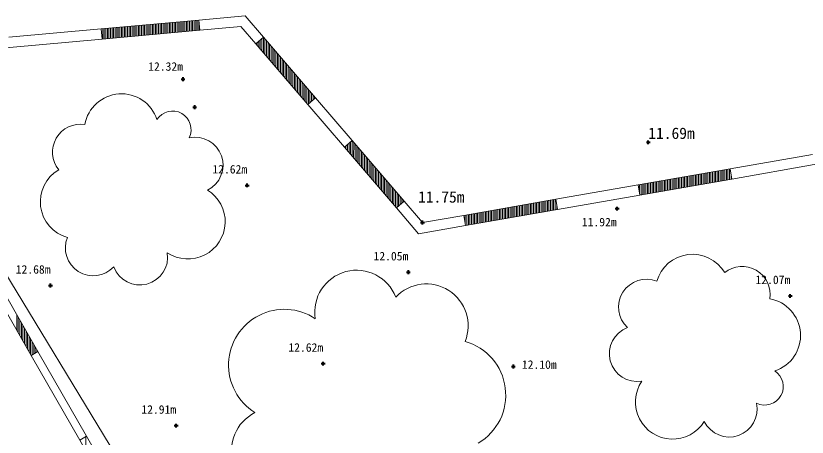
# Model space of a CAD drawing. Units: millimetres on the paper. Extents: x -403 to 403, y -279 to 279.
# Drawn here: x -49.6 to 52.5, y -203.5 to -149.1 of the extents above; entities that cross this region are included whole.
import ezdxf
from ezdxf.enums import TextEntityAlignment as Align

# ---------------------------------------------------------------- set-up
doc = ezdxf.new("R2010")
doc.units = ezdxf.units.MM
for name, color, linetype, lineweight in [('0-1_1', 7, 'Continuous', 18), ('0-A_10', 1, 'Continuous', 18), ('0-C_12', 3, 'Continuous', 40)]:
    doc.layers.add(name, color=color, linetype=linetype, lineweight=lineweight)
doc.styles.add('ＭＳ ゴシック', font='')
doc.styles.get('ＭＳ ゴシック').set_extended_font_data('MS Gothic')

msp = doc.modelspace()

# ---------------------------------------------------------------- linework, layer by layer
at = {"layer": '0-1_1'}
for p, q in [((-30.795, -151.455), (-30.795, -150.116)), ((-30.595, -151.437), (-30.595, -150.098)), ((-30.395, -151.419), (-30.395, -150.08)), ((-30.195, -151.401), (-30.195, -150.062)), ((-29.995, -151.383), (-29.995, -150.044)), ((-29.795, -151.365), (-29.795, -150.026)), ((-29.595, -151.347), (-29.595, -150.008)), ((-29.395, -151.329), (-29.395, -149.99)), ((-29.195, -151.311), (-29.195, -149.972)), ((-28.995, -151.293), (-28.995, -149.954)), ((-28.795, -151.275), (-28.795, -149.936)), ((-28.595, -151.256), (-28.595, -149.918)), ((-28.395, -151.238), (-28.395, -149.9)), ((-28.195, -151.22), (-28.195, -149.881)), ((-27.995, -151.202), (-27.995, -149.863)), ((-27.795, -151.184), (-27.795, -149.845)), ((-27.595, -151.166), (-27.595, -149.827)), ((-27.395, -151.148), (-27.395, -149.809)), ((-27.195, -151.13), (-27.195, -149.791)), ((-26.995, -151.112), (-26.995, -149.773)), ((-26.795, -151.094), (-26.795, -149.755)), ((-26.595, -151.076), (-26.595, -149.737)), ((-26.395, -151.058), (-26.395, -149.719)), ((-26.195, -151.039), (-26.195, -149.701)), ((-25.995, -151.021), (-25.995, -149.683)), ((-50.532, -151.901), (-38.594, -150.821)), ((-38.395, -152.142), (-38.395, -150.803)), ((-38.195, -152.124), (-38.195, -150.785)), ((-37.995, -152.106), (-37.995, -150.767)), ((-37.795, -152.088), (-37.795, -150.749)), ((-37.595, -152.07), (-37.595, -150.731)), ((-37.395, -152.052), (-37.395, -150.713)), ((-37.195, -152.034), (-37.195, -150.695)), ((-36.995, -152.016), (-36.995, -150.677)), ((-36.795, -151.998), (-36.795, -150.659)), ((-36.595, -151.98), (-36.595, -150.641)), ((-36.395, -151.961), (-36.395, -150.623)), ((-36.195, -151.943), (-36.195, -150.605)), ((-35.995, -151.925), (-35.995, -150.587)), ((-35.795, -151.907), (-35.795, -150.568)), ((-35.595, -151.889), (-35.595, -150.55)), ((-35.395, -151.871), (-35.395, -150.532)), ((-35.195, -151.853), (-35.195, -150.514)), ((-34.995, -151.835), (-34.995, -150.496)), ((-34.795, -151.817), (-34.795, -150.478)), ((-34.595, -151.799), (-34.595, -150.46)), ((-34.395, -151.781), (-34.395, -150.442)), ((-34.195, -151.763), (-34.195, -150.424)), ((-33.995, -151.745), (-33.995, -150.406)), ((-33.795, -151.726), (-33.795, -150.388)), ((-33.595, -151.708), (-33.595, -150.37)), ((-33.395, -151.69), (-33.395, -150.352)), ((-33.195, -151.672), (-33.195, -150.333)), ((-32.995, -151.654), (-32.995, -150.315)), ((-32.795, -151.636), (-32.795, -150.297)), ((-32.595, -151.618), (-32.595, -150.279)), ((-32.395, -151.6), (-32.395, -150.261)), ((-32.195, -151.582), (-32.195, -150.243)), ((-31.995, -151.564), (-31.995, -150.225)), ((-31.795, -151.546), (-31.795, -150.207)), ((-31.595, -151.528), (-31.595, -150.189)), ((-31.395, -151.51), (-31.395, -150.171)), ((-31.195, -151.491), (-31.195, -150.153)), ((-30.995, -151.473), (-30.995, -150.135)), ((-17.86, -153.701), (-17.86, -152.082)), ((-17.66, -153.933), (-17.66, -151.911)), ((-17.46, -154.166), (-17.46, -152.12)), ((-18.46, -153.002), (-18.46, -152.598)), ((-18.26, -153.235), (-18.26, -152.426)), ((-18.06, -153.468), (-18.06, -152.254)), ((-17.26, -154.399), (-17.26, -152.353)), ((-17.06, -154.632), (-17.06, -152.586)), ((-16.86, -154.865), (-16.86, -152.819)), ((-16.661, -155.098), (-16.66, -153.051)), ((-16.461, -155.331), (-16.46, -153.284)), ((-16.261, -155.564), (-16.26, -153.517)), ((-16.061, -155.797), (-16.06, -153.75)), ((-15.861, -156.03), (-15.86, -153.983)), ((-15.661, -156.263), (-15.66, -154.216)), ((-15.461, -156.495), (-15.46, -154.449)), ((-15.261, -156.728), (-15.26, -154.682)), ((-15.061, -156.961), (-15.06, -154.915)), ((-14.861, -157.194), (-14.861, -155.148)), ((-14.661, -157.427), (-14.661, -155.381)), ((-14.461, -157.66), (-14.461, -155.613)), ((-14.261, -157.893), (-14.261, -155.846)), ((-14.061, -158.126), (-14.061, -156.079)), ((-13.861, -158.359), (-13.861, -156.312)), ((-13.661, -158.592), (-13.661, -156.545)), ((-13.461, -158.825), (-13.461, -156.778)), ((-13.261, -159.057), (-13.261, -157.011)), ((-13.061, -159.29), (-13.061, -157.244)), ((-12.861, -159.523), (-12.861, -157.477)), ((-12.661, -159.756), (-12.661, -157.71)), ((-12.461, -159.989), (-12.461, -157.943)), ((-12.261, -160.222), (-12.261, -158.175)), ((-12.061, -160.455), (-12.061, -158.408)), ((-11.861, -160.51), (-11.861, -158.641)), ((-11.661, -160.338), (-11.661, -158.874)), ((-11.461, -160.167), (-11.461, -159.107)), ((-11.261, -159.995), (-11.261, -159.34)), ((-11.061, -159.823), (-11.061, -159.573)), ((-10.937, -159.717), (-6.201, -165.233)), ((-6.413, -167.033), (-6.412, -165.415)), ((-6.213, -167.266), (-6.212, -165.243)), ((-7.012, -166.335), (-7.012, -165.93)), ((-6.812, -166.568), (-6.812, -165.759)), ((-6.612, -166.801), (-6.612, -165.587)), ((-6.013, -167.499), (-6.012, -165.453)), ((-5.813, -167.732), (-5.812, -165.686)), ((-5.613, -167.965), (-5.612, -165.919)), ((-5.413, -168.198), (-5.412, -166.151)), ((-5.213, -168.431), (-5.212, -166.384)), ((-5.013, -168.664), (-5.012, -166.617)), ((-4.813, -168.897), (-4.812, -166.85)), ((-4.613, -169.13), (-4.613, -167.083)), ((-4.413, -169.362), (-4.413, -167.316)), ((42.569, -168.882), (53.191, -167.028)), ((-4.213, -169.595), (-4.213, -167.549)), ((-4.013, -169.828), (-4.013, -167.782)), ((-3.813, -170.061), (-3.813, -168.015)), ((-3.613, -170.294), (-3.613, -168.248)), ((-3.413, -170.527), (-3.413, -168.48)), ((-3.213, -170.76), (-3.213, -168.713)), ((-3.013, -170.993), (-3.013, -168.946)), ((-2.813, -171.226), (-2.813, -169.179)), ((-2.613, -171.459), (-2.613, -169.412)), ((38.89, -170.877), (38.89, -169.524)), ((39.09, -170.842), (39.09, -169.489)), ((39.29, -170.807), (39.29, -169.454)), ((39.49, -170.772), (39.49, -169.419)), ((39.69, -170.738), (39.69, -169.384)), ((39.89, -170.703), (39.89, -169.349)), ((40.09, -170.668), (40.09, -169.314)), ((40.29, -170.633), (40.29, -169.279)), ((40.49, -170.598), (40.49, -169.244)), ((40.69, -170.563), (40.69, -169.209)), ((40.89, -170.528), (40.89, -169.175)), ((41.09, -170.493), (41.09, -169.14)), ((41.29, -170.458), (41.29, -169.105)), ((41.49, -170.423), (41.49, -169.07)), ((41.69, -170.388), (41.69, -169.035)), ((41.89, -170.354), (41.89, -169)), ((42.09, -170.319), (42.09, -168.965)), ((42.29, -170.284), (42.29, -168.93)), ((42.49, -170.249), (42.49, -168.895)), ((-2.413, -171.692), (-2.413, -169.645)), ((-2.213, -171.924), (-2.213, -169.878)), ((-2.013, -172.157), (-2.013, -170.111)), ((-1.813, -172.39), (-1.813, -170.344)), ((33.09, -171.889), (33.09, -170.536)), ((33.29, -171.854), (33.29, -170.501)), ((33.49, -171.82), (33.49, -170.466)), ((33.69, -171.785), (33.69, -170.431)), ((33.89, -171.75), (33.89, -170.396)), ((34.09, -171.715), (34.09, -170.361)), ((34.29, -171.68), (34.29, -170.326)), ((34.49, -171.645), (34.49, -170.291)), ((34.69, -171.61), (34.69, -170.257)), ((34.89, -171.575), (34.89, -170.222)), ((35.09, -171.54), (35.09, -170.187)), ((35.29, -171.505), (35.29, -170.152)), ((35.49, -171.47), (35.49, -170.117)), ((35.69, -171.436), (35.69, -170.082)), ((35.89, -171.401), (35.89, -170.047)), ((36.09, -171.366), (36.09, -170.012)), ((36.29, -171.331), (36.29, -169.977)), ((36.49, -171.296), (36.49, -169.942)), ((36.69, -171.261), (36.69, -169.908)), ((36.89, -171.226), (36.89, -169.873)), ((37.09, -171.191), (37.09, -169.838)), ((37.29, -171.156), (37.29, -169.803)), ((37.49, -171.121), (37.49, -169.768)), ((37.69, -171.087), (37.69, -169.733)), ((37.89, -171.052), (37.89, -169.698)), ((38.09, -171.017), (38.09, -169.663)), ((38.29, -170.982), (38.29, -169.628)), ((38.49, -170.947), (38.49, -169.593)), ((38.69, -170.912), (38.69, -169.559)), ((42.69, -170.214), (42.69, -169.576)), ((-1.613, -172.623), (-1.613, -170.577)), ((-1.413, -172.856), (-1.413, -170.81)), ((-1.213, -173.089), (-1.213, -171.042)), ((-1.013, -173.322), (-1.013, -171.275)), ((-0.813, -173.555), (-0.813, -171.508)), ((20.068, -172.808), (30.691, -170.955)), ((30.89, -172.096), (30.89, -170.92)), ((31.09, -172.238), (31.09, -170.885)), ((31.29, -172.203), (31.29, -170.85)), ((31.49, -172.169), (31.49, -170.815)), ((31.69, -172.134), (31.69, -170.78)), ((31.89, -172.099), (31.89, -170.745)), ((32.09, -172.064), (32.09, -170.71)), ((32.29, -172.029), (32.29, -170.675)), ((32.49, -171.994), (32.49, -170.641)), ((32.69, -171.959), (32.69, -170.606)), ((32.89, -171.924), (32.89, -170.571)), ((-0.613, -173.788), (-0.613, -171.741)), ((-0.413, -173.843), (-0.413, -171.974)), ((-0.213, -173.671), (-0.213, -172.207)), ((-0.013, -173.499), (-0.013, -172.44)), ((0.187, -173.328), (0.187, -172.673)), ((0.387, -173.156), (0.387, -172.906)), ((15.589, -174.943), (15.59, -173.59)), ((15.789, -174.908), (15.79, -173.555)), ((15.989, -174.874), (15.99, -173.52)), ((16.189, -174.839), (16.19, -173.485)), ((16.389, -174.804), (16.39, -173.45)), ((16.589, -174.769), (16.59, -173.415)), ((16.789, -174.734), (16.79, -173.38)), ((16.989, -174.699), (16.99, -173.345)), ((17.189, -174.664), (17.19, -173.311)), ((17.389, -174.629), (17.39, -173.276)), ((17.589, -174.594), (17.59, -173.241)), ((17.789, -174.559), (17.79, -173.206)), ((17.989, -174.524), (17.99, -173.171)), ((18.189, -174.49), (18.19, -173.136)), ((18.389, -174.455), (18.39, -173.101)), ((18.589, -174.42), (18.59, -173.066)), ((18.789, -174.385), (18.79, -173.031)), ((18.989, -174.35), (18.99, -172.996)), ((19.189, -174.315), (19.19, -172.962)), ((19.39, -174.28), (19.39, -172.927)), ((19.59, -174.245), (19.59, -172.892)), ((19.79, -174.21), (19.79, -172.857)), ((19.99, -174.175), (19.99, -172.822)), ((20.19, -174.141), (20.19, -173.503)), ((9.789, -175.956), (9.789, -174.602)), ((9.989, -175.921), (9.989, -174.567)), ((10.189, -175.886), (10.189, -174.532)), ((10.389, -175.851), (10.389, -174.497)), ((10.589, -175.816), (10.589, -174.462)), ((10.789, -175.781), (10.789, -174.427)), ((10.989, -175.746), (10.989, -174.393)), ((11.189, -175.711), (11.189, -174.358)), ((11.389, -175.676), (11.389, -174.323)), ((11.589, -175.641), (11.59, -174.288)), ((11.789, -175.607), (11.79, -174.253)), ((11.989, -175.572), (11.99, -174.218)), ((12.189, -175.537), (12.19, -174.183)), ((12.389, -175.502), (12.39, -174.148)), ((12.589, -175.467), (12.59, -174.113)), ((12.789, -175.432), (12.79, -174.078)), ((12.989, -175.397), (12.99, -174.044)), ((13.189, -175.362), (13.19, -174.009)), ((13.389, -175.327), (13.39, -173.974)), ((13.589, -175.292), (13.59, -173.939)), ((13.789, -175.257), (13.79, -173.904)), ((13.989, -175.223), (13.99, -173.869)), ((14.189, -175.188), (14.19, -173.834)), ((14.389, -175.153), (14.39, -173.799)), ((14.589, -175.118), (14.59, -173.764)), ((14.789, -175.083), (14.79, -173.729)), ((14.989, -175.048), (14.99, -173.695)), ((15.189, -175.013), (15.19, -173.66)), ((15.389, -174.978), (15.39, -173.625)), ((8.389, -176.023), (8.389, -174.846)), ((8.589, -176.165), (8.589, -174.811)), ((8.789, -176.13), (8.789, -174.777)), ((8.989, -176.095), (8.989, -174.742)), ((9.189, -176.06), (9.189, -174.707)), ((9.389, -176.025), (9.389, -174.672)), ((9.589, -175.99), (9.589, -174.637)), ((-49.498, -189.703), (-49.498, -187.697)), ((-49.298, -190.051), (-49.298, -188.045)), ((-49.098, -190.399), (-49.098, -188.393)), ((-48.898, -190.747), (-48.898, -188.74)), ((-48.698, -191.095), (-48.698, -189.088)), ((-48.498, -191.442), (-48.498, -189.436)), ((-48.298, -191.79), (-48.298, -189.784)), ((-48.098, -192.138), (-48.098, -190.132)), ((-47.898, -192.486), (-47.898, -190.48)), ((-47.698, -192.834), (-47.698, -190.828)), ((-47.498, -192.864), (-47.498, -191.175)), ((-47.298, -192.749), (-47.298, -191.523)), ((-47.098, -192.634), (-47.098, -191.871)), ((-46.898, -192.519), (-46.898, -192.219)), ((-40.49, -203.367), (-46.768, -192.445)), ((-46.768, -192.445), (-40.49, -203.367)), ((-40.557, -205.256), (-40.557, -203.405))]:
    msp.add_line(p, q, dxfattribs=at)
for points in [[(-68.99, -154.908), (-63.021, -154.368), (-50.412, -153.228), (-38.474, -152.149), (-25.866, -151.01), (-20.581, -150.532), (-18.66, -152.769), (-11.949, -160.585), (-7.212, -166.102), (-0.501, -173.918), (2.361, -177.252), (8.419, -176.195), (20.298, -174.122), (30.92, -172.268), (42.798, -170.195), (53.42, -168.341), (65.299, -166.269), (75.921, -164.415), (87.799, -162.342), (93.787, -161.297), (94.846, -159.084), (98.484, -151.477), (99.246, -149.884)], [(-25.986, -149.682), (-20.017, -149.142), (-17.649, -151.901)], [(-164.46, -222.346), (-161.421, -219.432), (-153.571, -211.903), (-147.493, -206.075), (-139.642, -198.546), (-136.682, -195.708), (-131.101, -192.325), (-119.724, -185.429), (-108.372, -178.548), (-96.996, -171.652), (-85.644, -164.771), (-74.267, -157.875), (-69.467, -154.965), (-66.837, -159.539), (-60.376, -170.78), (-54.097, -181.702), (-47.635, -192.943), (-41.357, -203.865), (-34.895, -215.106), (-28.616, -226.028), (-22.154, -237.269), (-19.093, -242.595), (-18.94, -243.303), (-21.73, -245.918)], [(0.511, -173.05), (2.879, -175.808), (8.19, -174.881)]]:
    msp.add_lwpolyline(points, dxfattribs=at)
for points in [[(-25.986, -149.682), (-38.594, -150.821), (-38.474, -152.149), (-25.866, -151.01)], [(-10.937, -159.717), (-17.649, -151.901), (-18.66, -152.769), (-11.949, -160.585)], [(0.511, -173.05), (-6.201, -165.233), (-7.212, -166.102), (-0.501, -173.918)], [(42.569, -168.882), (30.691, -170.955), (30.92, -172.268), (42.798, -170.195)], [(20.068, -172.808), (8.19, -174.881), (8.419, -176.195), (20.298, -174.122)], [(-46.768, -192.445), (-53.23, -181.204), (-54.097, -181.702), (-47.635, -192.943)], [(-34.028, -214.608), (-40.49, -203.367), (-41.357, -203.865), (-34.895, -215.106)]]:
    msp.add_lwpolyline(points, close=True, dxfattribs=at)
for centre, radius, start, end in [((-35.97, -163.998), 4.8, 17.94927, 170.1674), ((-29.39, -163.824), 2.4, 333.92046, 147.03942), ((-41.274, -166.732), 3.6, 80.8125, 218.82675), ((-26.472, -168.398), 3.6, 296.35551, 102.22461), ((-41.649, -173.129), 4.8, 120.41425, 254.19134), ((-27.396, -175.707), 4.8, 236.26079, 58.29862), ((-39.616, -179.088), 3.6, 158.12678, 316.98949), ((-33.617, -180.268), 3.6, 200.75637, 9.09414), ((37.728, -184.702), 4.8, 30.41425, 164.19134), ((44.125, -185.077), 3.6, 350.8125, 128.82675), ((-5.636, -187.361), 5.4, 20.75637, 189.09414), ((3.362, -189.131), 5.4, 338.12678, 136.98949), ((31.769, -186.735), 3.6, 68.12678, 226.98949), ((46.859, -190.381), 4.8, 287.94927, 80.1674), ((-14.967, -194.202), 7.2, 56.26079, 238.29862), ((30.589, -192.734), 3.6, 110.75637, 279.09414), ((6.412, -198.071), 7.2, 300.41425, 74.19134), ((47.032, -196.961), 2.4, 243.92046, 57.03942), ((35.149, -198.955), 4.8, 146.26079, 328.29862), ((42.459, -199.879), 3.6, 206.35551, 12.22461), ((-16.353, -205.167), 5.4, 116.35551, 282.22461)]:
    msp.add_arc(centre, radius, start, end, dxfattribs=at)
at = {"layer": '0-A_10'}
msp.add_line((-68.659, -153.263), (-21.13, -231.395), dxfattribs=at)
at = {"layer": '0-C_12'}
for p, q in [((-28.031, -157.563), (-28.031, -157.063)), ((-28.281, -157.313), (-27.781, -157.313)), ((-26.777, -160.926), (-26.277, -160.926)), ((-26.527, -161.176), (-26.527, -160.676)), ((32.014, -165.706), (32.014, -165.206)), ((31.764, -165.456), (32.264, -165.456)), ((-19.998, -171.016), (-19.498, -171.016)), ((-19.748, -171.266), (-19.748, -170.766)), ((27.745, -174.017), (28.245, -174.017)), ((27.995, -174.267), (27.995, -173.767)), ((2.879, -176.058), (2.879, -175.558)), ((2.629, -175.808), (3.129, -175.808)), ((0.8, -182.225), (1.3, -182.225)), ((1.05, -182.475), (1.05, -181.975)), ((-45.126, -184.19), (-45.126, -183.69)), ((-45.376, -183.94), (-44.876, -183.94)), ((50.089, -185.282), (50.589, -185.282)), ((50.339, -185.532), (50.339, -185.032)), ((-10.19, -194.01), (-9.69, -194.01)), ((-9.94, -194.26), (-9.94, -193.76)), ((14.343, -194.378), (14.843, -194.378)), ((14.593, -194.628), (14.593, -194.128)), ((-29.161, -202.01), (-28.661, -202.01)), ((-28.911, -202.26), (-28.911, -201.76))]:
    msp.add_line(p, q, dxfattribs=at)

# ---------------------------------------------------------------- texts
at = {"layer": '0-C_12', "color": 7, "style": 'ＭＳ ゴシック'}
for s, height, p in [('12.32m', 1.1, (-32.53, -156.554)), ('11.69m', 1.466, (32.014, -165.456)), ('12.62m', 1.1, (-24.246, -169.81)), ('11.75m', 1.466, (2.302, -173.677)), ('11.92m', 1.1, (23.436, -176.627)), ('12.05m', 1.1, (-3.448, -181.019)), ('12.68m', 1.1, (-49.624, -182.734)), ('12.07m', 1.1, (45.841, -184.075)), ('12.62m', 1.1, (-14.438, -192.804)), ('12.10m', 1.1, (15.696, -195.009)), ('12.91m', 1.1, (-33.41, -200.803))]:
    msp.add_text(s, height=height, rotation=359.919, dxfattribs=at).set_placement(p, align=Align.BOTTOM_LEFT)

doc.saveas('drawing.dxf')
